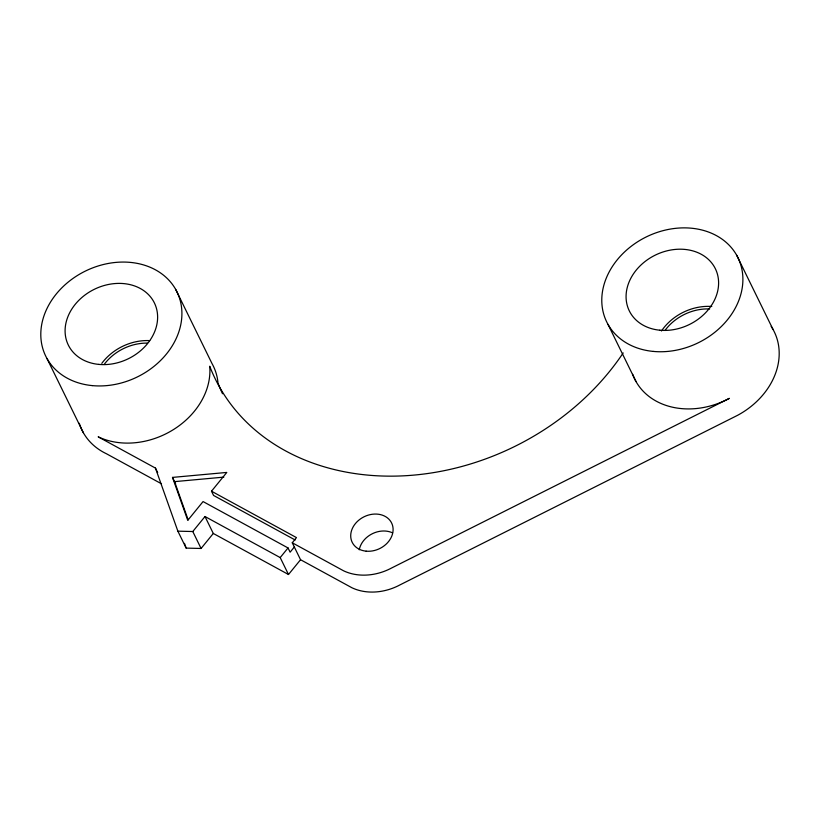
<?xml version="1.0" encoding="UTF-8"?>
<svg xmlns="http://www.w3.org/2000/svg" width="820" height="820" viewBox="0 0 820 820"><rect width="100%" height="100%" fill="white"/><g stroke="black" fill="none" stroke-linecap="round" stroke-linejoin="round"><path stroke-width="1.23" d="M295.19 540.001L213.569 495.444L211.498 491.211L226.802 472.433L172.497 477.404L187.76 520.351L203.063 501.573L288.035 547.955L290.106 552.188L294.329 547.012M623.179 352.938A238.435 192.403 -26.1 0 1 398.879 476.02A238.435 192.403 -26.1 0 1 209.725 366.232A73.062 58.958 -26.1 0 1 173.861 429.331A73.062 58.958 -26.1 0 1 98.164 436.824L155.451 468.097L177.868 531.165L192.782 531.524L205 516.528L280.194 557.579L288.496 574.512L300.55 559.722L292.258 542.778L296.471 537.602L211.498 491.211M177.868 531.165L186.16 548.108L201.074 548.467L213.292 533.461L205 516.528M280.194 557.579L288.035 547.955M223.819 477.127L174.578 481.637L188.139 519.818M292.258 542.778L343.641 570.833A50.112 40.436 -26.1 0 0 391.786 567.901L729.349 398.356A73.062 58.958 -26.1 0 1 632.691 374.309M161.509 483.81L106.467 453.767A73.062 58.958 -26.1 0 1 79.284 423.263M300.55 559.722L351.944 587.766A50.112 40.436 -26.1 0 0 400.088 584.834L737.641 415.289A73.062 58.958 -26.1 0 0 771.169 326.391M213.292 533.461L288.496 574.512M736.657 255.204L772.963 329.312M608.02 324.412L636.023 381.577M175.675 289.398L211.98 363.506A73.062 58.958 -26.1 0 1 218.017 383.165A238.435 192.403 -26.1 0 0 222.527 393.733M172.497 477.404L175.613 483.759M192.782 531.524L201.074 548.467M155.451 468.097L157.665 472.617M47.037 358.606L83.343 432.714M184.469 543.352L186.16 548.108M661.484 330.983A47.919 38.663 -26.1 0 1 711.78 306.485M101.803 363.342A47.919 38.663 -26.1 0 1 149.681 340.618M359.262 549.81A21.956 17.722 -26.1 0 1 392.585 532.877M665.133 330.265A44.915 36.244 -26.1 0 1 709.659 308.945M104.16 364.459A44.915 36.244 -26.1 0 1 147.436 343.108M659.793 330.204A47.919 38.663 -26.1 0 0 717.182 273.316A47.919 38.663 -26.1 0 0 640.041 265.916A47.919 38.663 -26.1 0 0 659.793 330.204M653.212 351.411A73.062 58.958 -26.1 0 0 740.716 264.655A73.062 58.958 -26.1 0 0 623.087 253.37A73.062 58.958 -26.1 0 0 653.212 351.411M92.23 385.605A73.062 58.958 -26.1 0 0 179.734 298.849A73.062 58.958 -26.1 0 0 62.105 287.564A73.062 58.958 -26.1 0 0 92.23 385.605M98.81 364.398A47.919 38.663 -26.1 0 0 156.2 307.51A47.919 38.663 -26.1 0 0 79.058 300.11A47.919 38.663 -26.1 0 0 98.81 364.398M366.151 551.173A21.956 17.722 -26.1 0 0 392.452 525.107A21.956 17.722 -26.1 0 0 357.1 521.715A21.956 17.722 -26.1 0 0 366.151 551.173"/></g></svg>
